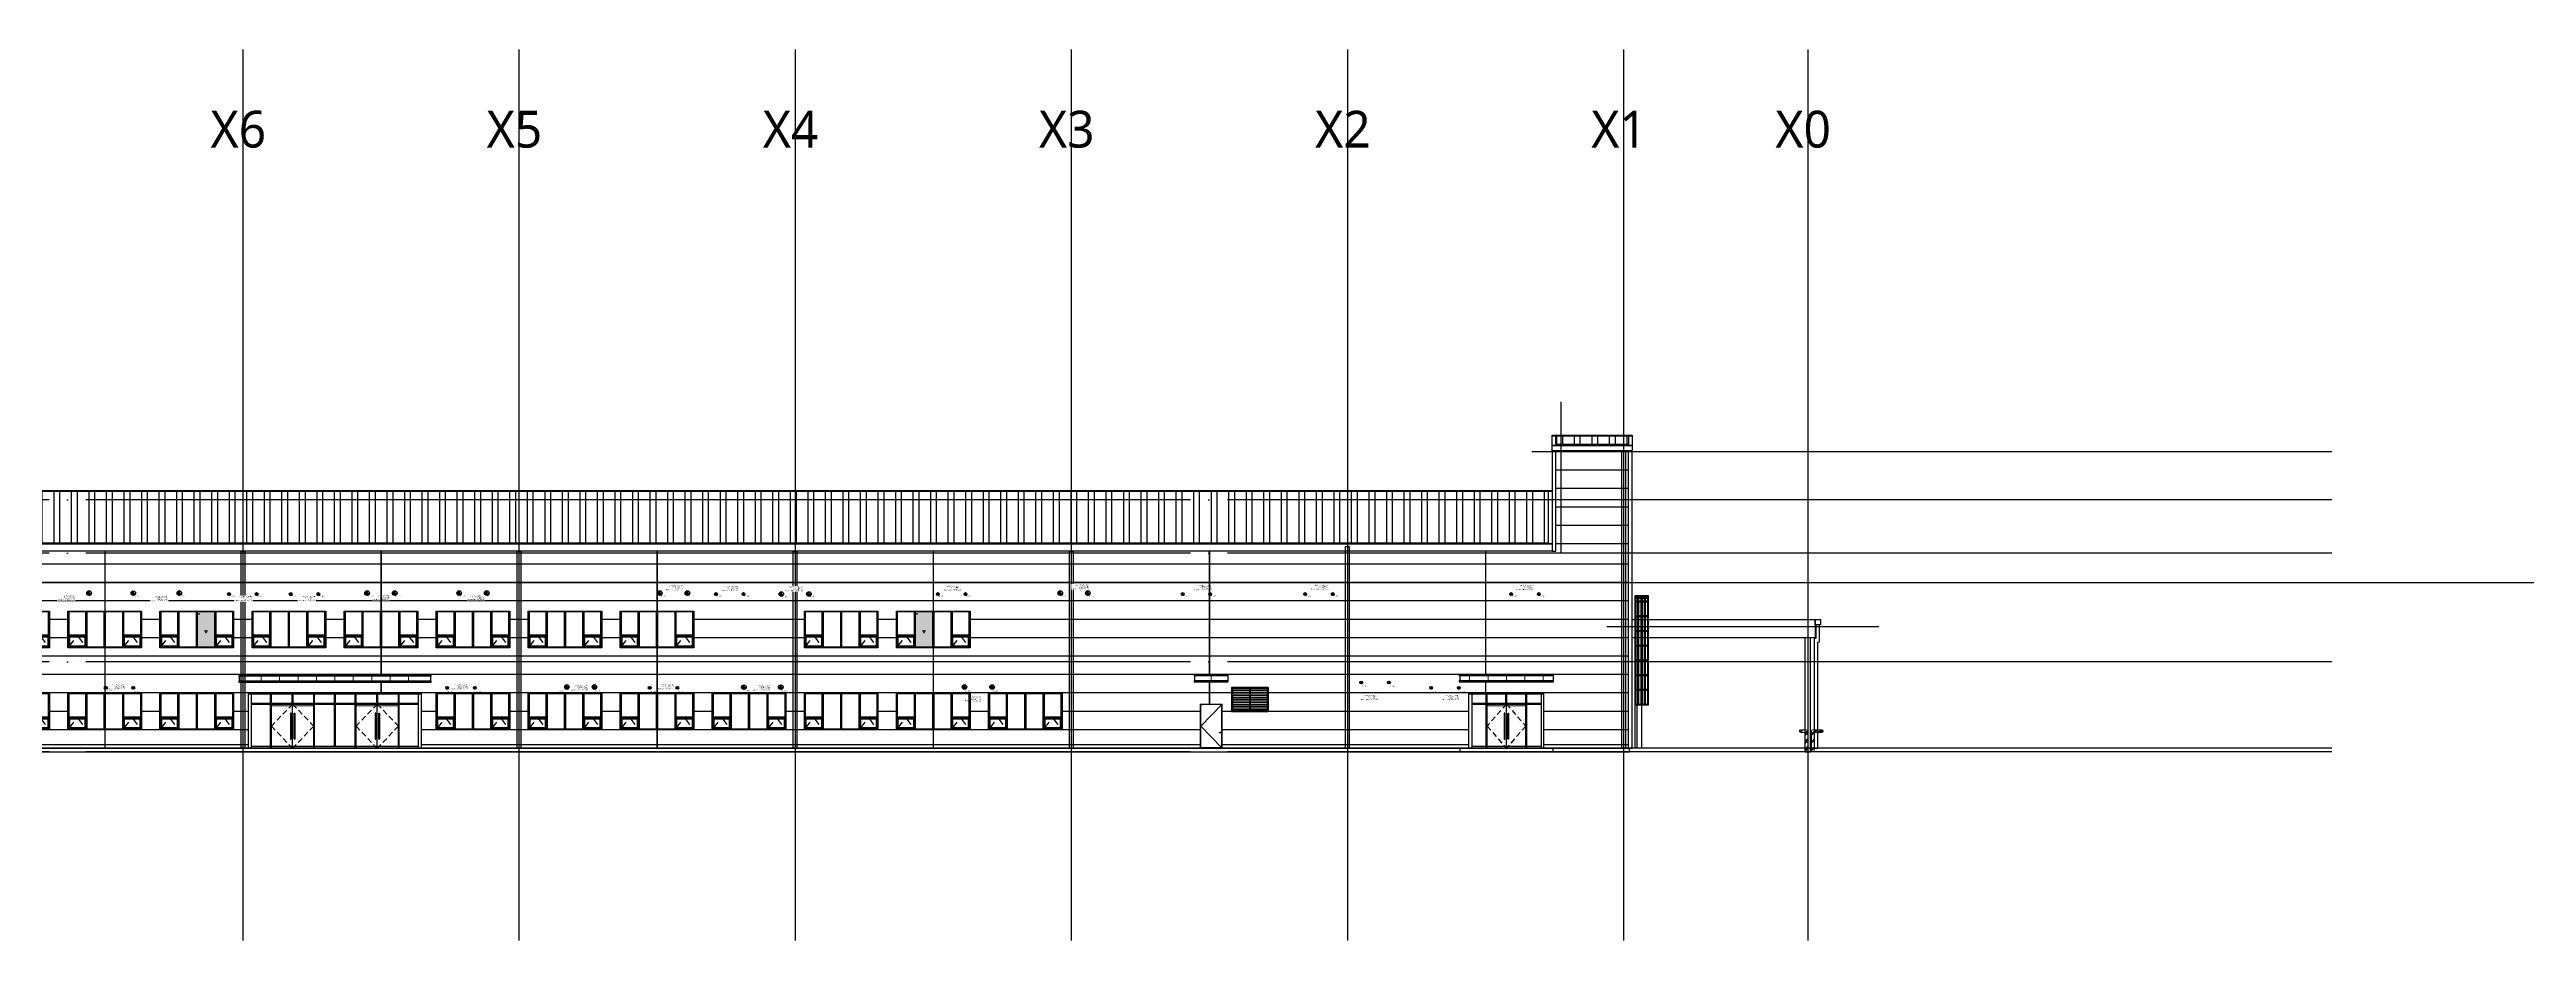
# Model space of a CAD drawing. Header units: millimetres. Extents: x 5734690 to 6791112, y -2208365 to -2031423.
# Drawn here: x 6253942 to 6388486, y -2208365 to -2159975 of the extents above; entities that cross this region are included whole.
import ezdxf
from ezdxf.enums import TextEntityAlignment as Align

# ---------------------------------------------------------------- set-up
doc = ezdxf.new("R2010")
doc.units = ezdxf.units.MM
doc.header["$LTSCALE"] = 1000
for name, pattern in [('CEN', [62, 60, -1, 0, -1]), ('CENTER', [50.8, 31.75, -6.35, 6.35, -6.35]), ('HID', [2.3, 1.5, -0.8])]:
    doc.linetypes.add(name, pattern=pattern)
doc.layers.get('0').update_dxf_attribs({"lineweight": 9})
doc.layers.get('DEFPOINTS').update_dxf_attribs({"color": 140})
for name, color, linetype in [('1', 1, 'Continuous'), ('3ELEV', 3, 'Continuous'), ('6ELEV', 6, 'Continuous'), ('7ELEV', 7, 'Continuous'), ('AA_ELE', 7, 'Continuous'), ('AA_PAWA', 3, 'Continuous'), ('AP_DOFR', 4, 'Continuous'), ('CANOPY', 7, 'Continuous'), ('CEN', 1, 'CEN'), ('DRAIN', 5, 'Continuous'), ('E', 15, 'Continuous'), ('FLASHING', 6, 'Continuous'), ('LADDER', 5, 'Continuous'), ('LOUVER', 7, 'Continuous'), ('PAT', 252, 'Continuous'), ('SOLID', 252, 'Continuous'), ('WAL', 3, 'Continuous'), ('WID', 4, 'Continuous'), ('WIN', 142, 'Continuous'), ('WINDOW', 4, 'Continuous')]:
    doc.layers.add(name, color=color, linetype=linetype)
doc.layers.add('2-배관명', color=2, linetype='Continuous', plot=False)
doc.layers.add('Defpoint', color=147, linetype='Continuous', plot=False)
for name, color, linetype, lineweight in [('7', 7, 'Continuous', 5), ('DOOR', 6, 'Continuous', 13), ('ELE', 6, 'Continuous', 15)]:
    doc.layers.add(name, color=color, linetype=linetype, lineweight=lineweight)
doc.styles.add('HSG07', font='romans.shx', dxfattribs={"width": 0.7, "bigfont": 'gsg1.shx'})
doc.styles.add('HUMAN', font='malgun.ttf')
doc.styles.add('현대하모니L', font='')
doc.styles.get('현대하모니L').set_extended_font_data('현대하모니 L')

# ---------------------------------------------------------------- blocks, each defined once
blk = doc.blocks.new('zw$B791')
at = {"layer": 'WIN', "color": 8}
for p, q in [((50, 0), (50, 2000)), ((50, 1950), (975, 1950)), ((1025, 1950), (1975, 1950)), ((2025, 1950), (2975, 1950)), ((3025, 1950), (3950, 1950)), ((3950, 2000), (3950, 0)), ((975, 700), (50, 700)), ((975, 650), (50, 650)), ((975, 50), (50, 50)), ((1975, 50), (1025, 50)), ((2975, 50), (2025, 50)), ((3950, 700), (3025, 700)), ((3950, 650), (3025, 650)), ((3950, 50), (3025, 50))]:
    blk.add_line(p, q, dxfattribs=at)
at = {"layer": 'WIN', "color": 4}
blk.add_lwpolyline([(0, 0), (4000, 0), (4000, 2000), (0, 2000)], close=True, dxfattribs=at)
at = {"layer": 'WIN', "color": 8}
for points in [[(1025, 2000), (975, 2000), (975, 0), (1025, 0)], [(2025, 2000), (1975, 2000), (1975, 0), (2025, 0)], [(3025, 2000), (2975, 2000), (2975, 0), (3025, 0)], [(925, 600), (100, 600), (100, 100), (925, 100)], [(3900, 600), (3075, 600), (3075, 100), (3900, 100)]]:
    blk.add_lwpolyline(points, close=True, dxfattribs=at)
at = {"layer": 'WIN', "color": 1, "linetype": 'HID', "ltscale": 0.3}
for points in [[(975, 50), (512, 650), (50, 50)], [(3950, 50), (3487, 650), (3025, 50)]]:
    blk.add_lwpolyline(points, dxfattribs=at)
blk = doc.blocks.new('LADDER_EL_2')
at = {"layer": 'DEFPOINTS'}
blk.add_line((305, 8300), (305, 0), dxfattribs=at)
at = {"layer": 'LADDER'}
for p, q in [((-45, 8300), (-45, 2400)), ((630, 8240), (630, 2400)), ((655, 8300), (655, 2400))]:
    blk.add_line(p, q, dxfattribs=at)
for points in [[(-45, 8300), (655, 8300), (655, 8240), (-45, 8240)], [(-45, 8300), (45, 8300), (45, 0), (-45, 0)], [(-45, 8300), (655, 8300), (655, 8240), (-45, 8240)], [(-45, 8000), (655, 8000), (655, 7940), (-45, 7940)], [(-45, 7200), (655, 7200), (655, 7140), (-45, 7140)], [(-45, 6400), (655, 6400), (655, 6340), (-45, 6340)], [(-45, 5600), (655, 5600), (655, 5540), (-45, 5540)], [(-45, 4800), (655, 4800), (655, 4740), (-45, 4740)], [(-45, 4000), (655, 4000), (655, 3940), (-45, 3940)], [(-45, 3200), (655, 3200), (655, 3140), (-45, 3140)], [(-45, 2400), (655, 2400), (655, 2340), (-45, 2340)]]:
    blk.add_lwpolyline(points, close=True, dxfattribs=at)
for points in [[(115, 8240), (115, 2400), (150, 2400), (150, 8240)], [(335, 8240), (335, 2400), (275, 2400), (275, 8240)], [(495, 8240), (495, 2400), (460, 2400), (460, 8240)]]:
    blk.add_lwpolyline(points, dxfattribs=at)
blk = doc.blocks.new('BOLLARD_EL_1')
at = {"layer": 'SOLID'}
h = blk.add_hatch(color=256, dxfattribs=at)
h.paths.add_polyline_path([(-75, 1014), (-75, 1050), (-111, 1050), (-261, 1200), (-119, 1200), (75, 1006), (75, 864)])
h.paths.add_polyline_path([(75, 14), (75, 156), (-75, 306), (-75, 164)])
h.paths.add_polyline_path([(-75, 589), (-75, 731), (75, 581), (75, 439)])
h.paths.add_polyline_path([(275, 589), (275, 731), (425, 581), (425, 439)])
h.paths.add_polyline_path([(425, 14), (425, 156), (275, 306), (275, 164)])
h.paths.add_polyline_path([(275, 1014), (275, 1125, -0.0892126), (280, 1151), (425, 1006), (425, 864)])
h.paths.add_polyline_path([(-294, 1050), (-436, 1050), (-558, 1172, -0.2256453), (-500, 1200), (-444, 1200)])
h.paths.add_polyline_path([(725, 1125, 0.0202924), (725, 1131), (656, 1200, 0.0202924), (650, 1200), (514, 1200), (663, 1051, 0.3639584), (725, 1125)])
at = {"layer": 'ELE'}
for p, q in [((-575, 1125), (-575, 1125)), ((0, 1200), (-500, 1200)), ((-75, 1050), (-500, 1050)), ((-75, 14), (-75, 1050)), ((75, 14), (75, 1125)), ((275, 14), (275, 1125)), ((350, 1200), (650, 1200)), ((425, 14), (425, 1050)), ((425, 1050), (650, 1050)), ((725, 1125), (725, 1125))]:
    blk.add_line(p, q, dxfattribs=at)
for centre, start, end in [((-500, 1125), 90, 180), ((-500, 1125), 180, 270), ((0, 1125), 0, 90), ((350, 1125), 90, 180), ((650, 1125), 0, 90), ((650, 1125), 270, 0)]:
    blk.add_arc(centre, 75, start, end, dxfattribs=at)
blk.add_point((175, 0), dxfattribs=at)
at = {"layer": 'SOLID'}
for p, q in [((-436, 1050), (-558, 1172)), ((-294, 1050), (-444, 1200)), ((-111, 1050), (-261, 1200)), ((425, 864), (275, 1014)), ((425, 581), (275, 731)), ((425, 439), (275, 589)), ((425, 156), (275, 306)), ((425, 14), (275, 164)), ((425, 1006), (280, 1151)), ((663, 1051), (514, 1200)), ((725, 1131), (656, 1200))]:
    blk.add_line(p, q, dxfattribs=at)
at = {"layer": 'WINDOW'}
for points in [[(-125, 0), (125, 0), (125, 14), (-125, 14)], [(225, 0), (475, 0), (475, 14), (225, 14)]]:
    blk.add_lwpolyline(points, close=True, dxfattribs=at)
blk = doc.blocks.new('LADDER_EL_3')
at = {"layer": 'DEFPOINTS'}
blk.add_line((305, 8200), (305, 0), dxfattribs=at)
at = {"layer": 'LADDER'}
for p, q in [((-45, 8200), (-45, 2400)), ((630, 8140), (630, 2400)), ((655, 8200), (655, 2400))]:
    blk.add_line(p, q, dxfattribs=at)
for points in [[(-45, 8200), (655, 8200), (655, 8140), (-45, 8140)], [(-45, 8200), (45, 8200), (45, 0), (-45, 0)], [(-45, 8200), (655, 8200), (655, 8140), (-45, 8140)], [(-45, 7200), (655, 7200), (655, 7140), (-45, 7140)], [(-45, 6400), (655, 6400), (655, 6340), (-45, 6340)], [(-45, 5600), (655, 5600), (655, 5540), (-45, 5540)], [(-45, 4800), (655, 4800), (655, 4740), (-45, 4740)], [(-45, 4000), (655, 4000), (655, 3940), (-45, 3940)], [(-45, 3200), (655, 3200), (655, 3140), (-45, 3140)], [(-45, 2400), (655, 2400), (655, 2340), (-45, 2340)]]:
    blk.add_lwpolyline(points, close=True, dxfattribs=at)
for points in [[(115, 8140), (115, 2400), (150, 2400), (150, 8140)], [(335, 8140), (335, 2400), (275, 2400), (275, 8140)], [(495, 8140), (495, 2400), (460, 2400), (460, 8140)]]:
    blk.add_lwpolyline(points, dxfattribs=at)
blk = doc.blocks.new('c-sec')
h = blk.add_hatch()
h.set_pattern_fill('ANSI31', color=16, scale=0.05, style=0)
h.set_pattern_definition([(45, (-0.5, 3e-17), (-0.112253, 0.112253), [])])
h.paths.add_polyline_path([(0.5, 0, -1), (0, 0, 1), (-0.5, 0, 1)])
at = {"color": 16, "linetype": 'CENTER', "ltscale": 0.1}
for p, q in [((-0.5, 0), (0.5, 0)), ((0, 0.5), (0, -0.5))]:
    blk.add_line(p, q, dxfattribs=at)
at = {"linetype": 'Continuous'}
blk.add_circle((0, 0), 0.5, dxfattribs=at)
at = {"color": 16, "linetype": 'Continuous'}
for centre, start, end in [((-0.25, 0), 0, 180), ((0.25, 0), 180, 0)]:
    blk.add_arc(centre, 0.25, start, end, dxfattribs=at)
blk = doc.blocks.new('*U18')
at = {"xscale": 150, "yscale": 150, "zscale": 150}
blk.add_blockref('c-sec', (0, 0), dxfattribs=at)
at = {"layer": '2-배관명', "style": 'HSG07', "width": 0.8}
blk.add_text('덕트(150A) ', height=5, dxfattribs=at).set_placement((0, 0), align=Align.TOP_RIGHT)
at = {"layer": '2-배관명', "style": 'HSG07', "width": 0.7}
blk.add_attdef('배관명칭', text='', height=10, dxfattribs=at).set_placement((0, 0), align=Align.TOP_LEFT)
blk = doc.blocks.new('*U19')
at = {"xscale": 250, "yscale": 250, "zscale": 250}
blk.add_blockref('c-sec', (0, 0), dxfattribs=at)
at = {"layer": '2-배관명', "style": 'HSG07', "width": 0.8}
blk.add_text('덕트(250A) ', height=5, dxfattribs=at).set_placement((0, 0), align=Align.TOP_RIGHT)
at = {"layer": '2-배관명', "style": 'HSG07', "width": 0.7}
blk.add_attdef('배관명칭', text='', height=10, dxfattribs=at).set_placement((0, 0), align=Align.TOP_LEFT)

msp = doc.modelspace()

# ---------------------------------------------------------------- hatches: boundary and pattern name
at = {"layer": 'AA_ELE'}
h = msp.add_hatch(color=10, dxfattribs=at)
h.dxf.hatch_style = 1
h.paths.add_polyline_path([(6262550.7, -2191523.6), (6262442.5, -2191711.1), (6262334.2, -2191523.6)])
h = msp.add_hatch(color=10, dxfattribs=at)
h.dxf.hatch_style = 1
h.paths.add_polyline_path([(6301550.7, -2191523.6), (6301442.5, -2191711.1), (6301334.2, -2191523.6)])
at = {"layer": 'AA_PAWA'}
h = msp.add_hatch(color=254, dxfattribs=at)
h.dxf.hatch_style = 1
h.paths.add_polyline_path([(6262917.5, -2192423.6), (6261967.5, -2192423.6), (6261967.5, -2190523.6), (6262917.5, -2190523.6)])
h.paths.add_polyline_path([(6262550.7, -2191523.6), (6262442.5, -2191711.1), (6262334.2, -2191523.6)], flags=16)
edge = h.paths.add_edge_path(flags=16)
edge.add_arc((6262067.5, -2190623.6), 15, -180, 180, ccw=False)
h = msp.add_hatch(color=254, dxfattribs=at)
h.dxf.hatch_style = 1
h.paths.add_polyline_path([(6301917.5, -2192423.6), (6300967.5, -2192423.6), (6300967.5, -2190523.6), (6301917.5, -2190523.6)])
h.paths.add_polyline_path([(6301550.7, -2191523.6), (6301442.5, -2191711.1), (6301334.2, -2191523.6)], flags=16)
edge = h.paths.add_edge_path(flags=16)
edge.add_arc((6301067.5, -2190623.6), 15, -180, 180, ccw=False)
at = {"layer": 'PAT'}
h = msp.add_hatch(dxfattribs=at)
h.set_pattern_fill('ANSI32', color=256, scale=100, angle=45)
h.set_pattern_definition([(90, (5772894.7, -2186401.6), (-952.5, 2e-12), []), (90, (5773212.2, -2186084.1), (-952.5, 2e-12), [])])
h.paths.add_polyline_path([(6335767.5, -2181433.8), (6335767.5, -2180956.1), (6339717.5, -2180956.1), (6339717.5, -2181433.8)])
h = msp.add_hatch(dxfattribs=at)
h.set_pattern_fill('ANSI32', color=256, scale=100, angle=45)
h.set_pattern_definition([(90, (6114167.5, -2186783.6), (-952.5, 2e-12), []), (90, (6114485, -2186466.1), (-952.5, 2e-12), [])])
h.paths.add_polyline_path([(6114167.5, -2183963.6), (6114167.5, -2186783.6), (6335367.5, -2186783.6), (6335367.5, -2183963.6)])
at = {"layer": 'WID'}
h = msp.add_hatch(dxfattribs=at)
h.set_pattern_fill('ANSI31', color=250, scale=30, angle=135)
h.set_pattern_definition([(180, (0, -28.84), (-1e-14, -95.25), [])])
h.paths.add_polyline_path([(6320092.5, -2195873.6), (6319167.5, -2195873.6), (6319167.5, -2194673.6), (6320092.5, -2194673.6)])
h.paths.add_polyline_path([(6318192.5, -2195873.6), (6318192.5, -2194673.6), (6319117.5, -2194673.6), (6319117.5, -2195873.6)])

# ---------------------------------------------------------------- linework, layer by layer
at = {"color": 8, "linetype": 'Continuous', "lineweight": -3}
for p, q in [((6264217.5, -2193908.6), (6274667.5, -2193908.6)), ((6264217.5, -2193938.6), (6264217.5, -2193908.6)), ((6274667.5, -2193938.6), (6274667.5, -2193908.6)), ((6316117.5, -2193893.6), (6317967.5, -2193893.6)), ((6316117.5, -2193923.6), (6316117.5, -2193893.6)), ((6317967.5, -2193923.6), (6317967.5, -2193893.6)), ((6330517.5, -2193893.6), (6335642.5, -2193893.6)), ((6330517.5, -2193923.6), (6330517.5, -2193893.6)), ((6335642.5, -2193923.6), (6335642.5, -2193893.6))]:
    msp.add_line(p, q, dxfattribs=at)
at = {"color": 8}
for p, q in [((6265442.5, -2193938.6), (6265442.5, -2194338.6)), ((6266442.5, -2193938.6), (6266442.5, -2194338.6)), ((6267442.5, -2193938.6), (6267442.5, -2194338.6)), ((6268442.5, -2193938.6), (6268442.5, -2194338.6)), ((6269442.5, -2193938.6), (6269442.5, -2194338.6)), ((6270442.5, -2193938.6), (6270442.5, -2194338.6)), ((6271442.5, -2193938.6), (6271442.5, -2194338.6)), ((6272442.5, -2193938.6), (6272442.5, -2194338.6)), ((6273442.5, -2193938.6), (6273442.5, -2194338.6)), ((6317042.5, -2193923.6), (6317042.5, -2194323.6)), ((6331080, -2193923.6), (6331080, -2194323.6)), ((6332080, -2193923.6), (6332080, -2194323.6)), ((6333080, -2193923.6), (6333080, -2194323.6)), ((6334080, -2193923.6), (6334080, -2194323.6)), ((6335080, -2193923.6), (6335080, -2194323.6))]:
    msp.add_line(p, q, dxfattribs=at)
at = {"color": 4, "linetype": 'Continuous', "lineweight": -3}
for p, q in [((6264742.5, -2194923.6), (6274092.5, -2194923.6)), ((6264742.5, -2197923.6), (6264742.5, -2194923.6)), ((6264742.5, -2194923.6), (6274142.5, -2194923.6)), ((6264742.5, -2194973.6), (6274092.5, -2194973.6)), ((6264742.5, -2194973.6), (6274142.5, -2194973.6)), ((6264892.5, -2194973.6), (6264892.5, -2197923.6)), ((6264892.5, -2195473.6), (6273992.5, -2195473.6)), ((6264892.5, -2195523.6), (6273992.5, -2195523.6)), ((6265942.5, -2195473.6), (6265942.5, -2194973.6)), ((6265942.5, -2197923.6), (6265942.5, -2195523.6)), ((6265992.5, -2195473.6), (6265992.5, -2194973.6)), ((6265992.5, -2197923.6), (6265992.5, -2195523.6)), ((6267117.5, -2195473.6), (6267117.5, -2194973.6)), ((6267142.5, -2197923.6), (6267142.5, -2195523.6)), ((6267167.5, -2195473.6), (6267167.5, -2194973.6)), ((6268292.5, -2195473.6), (6268292.5, -2194973.6)), ((6268292.5, -2197923.6), (6268292.5, -2195523.6)), ((6268342.5, -2195473.6), (6268342.5, -2194973.6)), ((6268342.5, -2197923.6), (6268342.5, -2195523.6)), ((6269417.5, -2195473.6), (6269417.5, -2194973.6)), ((6269417.5, -2197823.6), (6269417.5, -2195523.6)), ((6269467.5, -2195473.6), (6269467.5, -2194973.6)), ((6269467.5, -2197823.6), (6269467.5, -2195523.6)), ((6270542.5, -2195473.6), (6270542.5, -2194973.6)), ((6270542.5, -2197923.6), (6270542.5, -2195523.6)), ((6270592.5, -2195473.6), (6270592.5, -2194973.6)), ((6270592.5, -2197923.6), (6270592.5, -2195523.6)), ((6271717.5, -2195473.6), (6271717.5, -2194973.6)), ((6271742.5, -2197923.6), (6271742.5, -2195523.6)), ((6271767.5, -2195473.6), (6271767.5, -2194973.6)), ((6272892.5, -2195473.6), (6272892.5, -2194973.6)), ((6272892.5, -2197923.6), (6272892.5, -2195523.6)), ((6272942.5, -2195473.6), (6272942.5, -2194973.6)), ((6272942.5, -2197923.6), (6272942.5, -2195523.6)), ((6273992.5, -2197923.6), (6273992.5, -2194973.6)), ((6274142.5, -2197923.6), (6274142.5, -2194923.6)), ((6331980, -2195473.6), (6331980, -2194973.6)), ((6331980, -2197923.6), (6331980, -2195523.6)), ((6332030, -2195473.6), (6332030, -2194973.6)), ((6332030, -2197923.6), (6332030, -2195523.6)), ((6333055, -2195473.6), (6333055, -2194973.6)), ((6333080, -2197923.6), (6333080, -2195523.6)), ((6333105, -2195473.6), (6333105, -2194973.6)), ((6334130, -2195473.6), (6334130, -2194973.6)), ((6334130, -2197923.6), (6334130, -2195523.6)), ((6334180, -2195473.6), (6334180, -2194973.6)), ((6334180, -2197923.6), (6334180, -2195523.6)), ((6334967.5, -2194973.6), (6334967.5, -2197923.6)), ((6335117.5, -2197923.6), (6335117.5, -2194923.6)), ((6265942.5, -2197823.6), (6264892.5, -2197823.6)), ((6268292.5, -2197823.6), (6265992.5, -2197823.6)), ((6273992.5, -2197823.6), (6268342.5, -2197823.6)), ((6272892.5, -2197823.6), (6270592.5, -2197823.6)), ((6331042.5, -2197923.6), (6335117.5, -2197923.6)), ((6331980, -2197823.6), (6331192.5, -2197823.6)), ((6334130, -2197823.6), (6332030, -2197823.6)), ((6334967.5, -2197823.6), (6334180, -2197823.6))]:
    msp.add_line(p, q, dxfattribs=at)
at = {"color": 5}
for p, q in [((6268292.5, -2195623.6), (6265992.5, -2195623.6)), ((6267322.5, -2195623.6), (6266042.5, -2195623.6)), ((6272892.5, -2195623.6), (6270592.5, -2195623.6)), ((6271922.5, -2195623.6), (6270642.5, -2195623.6)), ((6334130, -2195623.6), (6332030, -2195623.6)), ((6333260, -2195623.6), (6332080, -2195623.6))]:
    msp.add_line(p, q, dxfattribs=at)
at = {"layer": '1', "color": 1, "linetype": 'HID', "ltscale": 0.2}
for p, q in [((6267142.5, -2195523.6), (6265992.5, -2196723.6)), ((6267142.5, -2195523.6), (6268292.5, -2196723.6)), ((6271742.5, -2195523.6), (6270592.5, -2196723.6)), ((6271742.5, -2195523.6), (6272892.5, -2196723.6)), ((6333080, -2195523.6), (6332030, -2196723.6)), ((6333080, -2195523.6), (6334130, -2196723.6)), ((6265992.5, -2196723.6), (6267142.5, -2197923.6)), ((6268292.5, -2196723.6), (6267142.5, -2197923.6)), ((6270592.5, -2196723.6), (6271742.5, -2197923.6)), ((6272892.5, -2196723.6), (6271742.5, -2197923.6)), ((6332030, -2196723.6), (6333080, -2197923.6)), ((6334130, -2196723.6), (6333080, -2197923.6))]:
    msp.add_line(p, q, dxfattribs=at)
at = {"layer": '3ELEV'}
for p, q in [((6335567.5, -2181473.8), (6339917.5, -2181473.8)), ((6335567.5, -2181773.8), (6335567.5, -2187223.6)), ((6339917.5, -2185823.6), (6339917.5, -2181773.8))]:
    msp.add_line(p, q, dxfattribs=at)
msp.add_lwpolyline([(6339767.5, -2197923.6), (6114117.5, -2197923.6), (6114117.5, -2198123.6), (6339767.5, -2198123.6)], close=True, dxfattribs=at)
at = {"layer": '7'}
for p, q in [((6317562.5, -2197060.4), (6317475, -2197065.7)), ((6317475, -2197081.5), (6317562.5, -2197086.8))]:
    msp.add_line(p, q, dxfattribs=at)
for centre, radius, start, end in [((6317475, -2197073.6), 7.88, 90, 270), ((6317562.5, -2197073.6), 18.1, 223.124926, 136.875074), ((6317562.5, -2197073.6), 13.2, 270, 90)]:
    msp.add_arc(centre, radius, start, end, dxfattribs=at)
at = {"layer": '7ELEV'}
for points in [[(6339917.5, -2181473.8), (6335567.5, -2181473.8), (6335567.5, -2180916.1), (6339917.5, -2180916.1)], [(6330542.5, -2198123.6), (6335617.5, -2198123.6), (6335617.5, -2197923.6), (6330542.5, -2197923.6)]]:
    msp.add_lwpolyline(points, close=True, dxfattribs=at)
msp.add_lwpolyline([(6335567.5, -2186823.6), (6113967.5, -2186823.6), (6113967.5, -2183923.6), (6335567.5, -2183923.6)], dxfattribs=at)
at = {"layer": 'AA_ELE', "color": 10}
for centre in [(6262067.5, -2190623.6), (6301067.5, -2190623.6)]:
    msp.add_circle(centre, 15, dxfattribs=at)
at = {"layer": 'AP_DOFR', "color": 6, "ltscale": 100}
for points in [[(6267022.5, -2197423.6), (6267062.5, -2197423.6), (6267062.5, -2196023.6), (6267022.5, -2196023.6)], [(6267262.5, -2197423.6), (6267222.5, -2197423.6), (6267222.5, -2196023.6), (6267262.5, -2196023.6)], [(6271622.5, -2197423.6), (6271662.5, -2197423.6), (6271662.5, -2196023.6), (6271622.5, -2196023.6)], [(6271862.4, -2197423.6), (6271822.4, -2197423.6), (6271822.4, -2196023.6), (6271862.4, -2196023.6)], [(6332960, -2197423.6), (6333000, -2197423.6), (6333000, -2196023.6), (6332960, -2196023.6)], [(6333200, -2197423.6), (6333160, -2197423.6), (6333160, -2196023.6), (6333200, -2196023.6)]]:
    msp.add_lwpolyline(points, close=True, dxfattribs=at)
at = {"layer": 'CANOPY'}
for points in [[(6335567.5, -2181473.8), (6339917.5, -2181473.8), (6339917.5, -2181773.8), (6335567.5, -2181773.8)], [(6349842.5, -2191923.6), (6339917.5, -2191923.6), (6339917.5, -2190923.6), (6349842.5, -2190923.6)], [(6349842.5, -2190923.6), (6350142.5, -2190923.6), (6350142.5, -2191223.6), (6349842.5, -2191223.6)], [(6349592.5, -2191923.6), (6349292.5, -2191923.6), (6349292.5, -2198123.6), (6349592.5, -2198123.6)]]:
    msp.add_lwpolyline(points, close=True, dxfattribs=at)
msp.add_lwpolyline([(6335567.5, -2187223.6), (6113967.5, -2187223.6), (6113967.5, -2186823.6), (6335567.5, -2186823.6)], dxfattribs=at)
at = {"layer": 'CEN'}
for p, q in [((6264442.5, -2159974.5), (6264442.5, -2208365.5)), ((6279442.5, -2159974.5), (6279442.5, -2208365.5)), ((6294442.5, -2159974.5), (6294442.5, -2208365.5)), ((6309442.5, -2159974.5), (6309442.5, -2208365.5)), ((6309442.5, -2159974.5), (6309442.5, -2208365.5)), ((6324442.5, -2159974.5), (6324442.5, -2208365.5)), ((6324442.5, -2159974.5), (6324442.5, -2208365.5)), ((6339442.5, -2159974.5), (6339442.5, -2208365.5)), ((6349442.5, -2159974.5), (6349442.5, -2208365.5)), ((6336042.5, -2179115.6), (6336042.5, -2187333.3)), ((6377922.2, -2181823.6), (6334468.1, -2181823.6)), ((6377922.2, -2184423.6), (6071932.2, -2184423.6)), ((6377922.2, -2187323.6), (6071932.2, -2187323.6)), ((6349442.5, -2190242.2), (6349442.5, -2192470.6)), ((6353309.7, -2191323.6), (6338537.3, -2191323.6)), ((6377922.2, -2193223.6), (6071956.8, -2193223.6)), ((6377922.2, -2197923.6), (6071932.2, -2197923.6)), ((6377922.2, -2198123.6), (6071932.2, -2198123.6))]:
    msp.add_line(p, q, dxfattribs=at)
at = {"layer": 'DEFPOINTS'}
msp.add_line((5734690, -2188923.6), (6791112.4, -2188923.6), dxfattribs=at)
at = {"layer": 'DOOR'}
for p, q in [((6316568.3, -2195561.4), (6316468.3, -2195561.4)), ((6316472.5, -2197923.6), (6316472.5, -2195523.6)), ((6316472.5, -2195553.6), (6317612.5, -2195553.6)), ((6316477.5, -2197893.6), (6316477.5, -2195553.6)), ((6317607.5, -2197893.6), (6317607.5, -2195553.6)), ((6317612.5, -2197923.6), (6317612.5, -2195523.6)), ((6316568.3, -2197897.4), (6316468.3, -2197897.4)), ((6316477.5, -2197893.6), (6317607.5, -2197893.6))]:
    msp.add_line(p, q, dxfattribs=at)
at = {"layer": 'DOOR', "color": 1}
for p, q in [((6317457.5, -2197073.6), (6317588.7, -2197073.6)), ((6317475, -2197056.1), (6317475, -2197091.1)), ((6317562.5, -2197047.4), (6317562.5, -2197099.9))]:
    msp.add_line(p, q, dxfattribs=at)
at = {"layer": 'DOOR'}
msp.add_lwpolyline([(6316442.5, -2197923.6), (6317642.5, -2197923.6), (6317642.5, -2195523.6), (6316442.5, -2195523.6)], close=True, dxfattribs=at)
at = {"layer": 'DRAIN'}
for points in [[(6339342.5, -2181773.8), (6339542.5, -2181773.8), (6339542.5, -2197923.6), (6339342.5, -2197923.6)], [(6264342.5, -2187223.6), (6264542.5, -2187223.6), (6264542.5, -2197923.6), (6264342.5, -2197923.6)], [(6279342.5, -2187223.6), (6279542.5, -2187223.6), (6279542.5, -2197923.6), (6279342.5, -2197923.6)], [(6294342.5, -2187223.6), (6294542.5, -2187223.6), (6294542.5, -2197923.6), (6294342.5, -2197923.6)], [(6309342.5, -2187223.6), (6309542.5, -2187223.6), (6309542.5, -2197923.6), (6309342.5, -2197923.6)]]:
    msp.add_lwpolyline(points, close=True, dxfattribs=at)
for points in [[(6349892.5, -2191223.6), (6349892.5, -2191969.4), (6349792.5, -2191978.2)], [(6349992.5, -2192161.4), (6350092.5, -2192152.7), (6350092.5, -2191223.6)], [(6349792.5, -2191978.2), (6349792.5, -2197923.6), (6349992.5, -2197923.6), (6349992.5, -2192161.9)]]:
    msp.add_lwpolyline(points, dxfattribs=at)
at = {"layer": 'E', "color": 1}
for p, q in [((6317612.5, -2195553.6), (6316477.5, -2196723.6)), ((6316477.5, -2196723.6), (6317607.5, -2197893.6))]:
    msp.add_line(p, q, dxfattribs=at)
at = {"layer": 'FLASHING'}
for p, q in [((6335567.5, -2180956.1), (6335767.5, -2180956.1)), ((6339717.5, -2180956.1), (6339917.5, -2180956.1)), ((6335767.5, -2187223.6), (6335767.5, -2181773.8)), ((6339717.5, -2197923.6), (6339717.5, -2181773.8)), ((6335367.5, -2186823.6), (6335367.5, -2183963.6)), ((6335567.5, -2187223.6), (6335767.5, -2187223.6)), ((6248642.5, -2197723.6), (6264742.5, -2197723.6)), ((6274142.5, -2197723.6), (6316442.5, -2197723.6)), ((6317642.5, -2197723.6), (6331042.5, -2197723.6)), ((6335117.5, -2197723.6), (6339717.5, -2197723.6))]:
    msp.add_line(p, q, dxfattribs=at)
for points in [[(6339717.5, -2181433.8), (6335767.5, -2181433.8), (6335767.5, -2180956.1), (6339717.5, -2180956.1)], [(6335367.5, -2183963.6), (6114167.5, -2183963.6), (6114167.5, -2186783.6), (6335367.5, -2186783.6)]]:
    msp.add_lwpolyline(points, close=True, dxfattribs=at)
msp.add_lwpolyline([(6335367.5, -2186783.6), (6114167.5, -2186783.6), (6114167.5, -2183963.6), (6335567.5, -2183963.6)], dxfattribs=at)
at = {"layer": 'PAT'}
for p, q in [((6339717.5, -2181823.6), (6335767.5, -2181823.6)), ((6339717.5, -2182823.6), (6335767.5, -2182823.6)), ((6339717.5, -2183823.6), (6335767.5, -2183823.6)), ((6339717.5, -2184823.6), (6335767.5, -2184823.6)), ((6339717.5, -2185823.6), (6335767.5, -2185823.6)), ((6256937.5, -2187223.6), (6256937.5, -2190473.6)), ((6256947.5, -2187223.6), (6256947.5, -2190473.6)), ((6331937.5, -2187223.6), (6331937.5, -2193923.6)), ((6331947.5, -2187223.6), (6331947.5, -2193923.6)), ((6339717.5, -2186823.6), (6335767.5, -2186823.6)), ((6339717.5, -2187923.6), (6114167.5, -2187923.6)), ((6339717.5, -2188923.6), (6114167.5, -2188923.6)), ((6339717.5, -2189923.6), (6114167.5, -2189923.6)), ((6254942.5, -2190923.6), (6253942.5, -2190923.6)), ((6259942.5, -2190923.6), (6258942.5, -2190923.6)), ((6264942.5, -2190923.6), (6263942.5, -2190923.6)), ((6269942.5, -2190923.6), (6268942.5, -2190923.6)), ((6274942.5, -2190923.6), (6273942.5, -2190923.6)), ((6279942.5, -2190923.6), (6278942.5, -2190923.6)), ((6284942.5, -2190923.6), (6283942.5, -2190923.6)), ((6294942.5, -2190923.6), (6288942.5, -2190923.6)), ((6299942.5, -2190923.6), (6298942.5, -2190923.6)), ((6339717.5, -2190923.6), (6303942.5, -2190923.6)), ((6339717.5, -2192923.6), (6174442.5, -2192923.6)), ((6254942.5, -2191923.6), (6253942.5, -2191923.6)), ((6259942.5, -2191923.6), (6258942.5, -2191923.6)), ((6264942.5, -2191923.6), (6263942.5, -2191923.6)), ((6269942.5, -2191923.6), (6268942.5, -2191923.6)), ((6271937.5, -2192473.6), (6271937.5, -2193938.6)), ((6271947.5, -2192473.6), (6271947.5, -2193938.6)), ((6274942.5, -2191923.6), (6273942.5, -2191923.6)), ((6279942.5, -2191923.6), (6278942.5, -2191923.6)), ((6284942.5, -2191923.6), (6283942.5, -2191923.6)), ((6294942.5, -2191923.6), (6288942.5, -2191923.6)), ((6299942.5, -2191923.6), (6298942.5, -2191923.6)), ((6301937.5, -2192473.6), (6301937.5, -2194923.6)), ((6301947.5, -2192473.6), (6301947.5, -2194923.6)), ((6339717.5, -2191923.6), (6303942.5, -2191923.6)), ((6339717.5, -2193923.6), (6248642.5, -2193923.6)), ((6271937.5, -2194338.6), (6271937.5, -2194923.6)), ((6271947.5, -2194338.6), (6271947.5, -2194923.6)), ((6316937.5, -2194253.6), (6316937.5, -2195523.6)), ((6316947.5, -2194253.6), (6316947.5, -2195523.6)), ((6331937.5, -2194323.6), (6331937.5, -2194923.6)), ((6331947.5, -2194323.6), (6331947.5, -2194923.6)), ((6339717.5, -2194923.6), (6335117.5, -2194923.6)), ((6264742.5, -2196923.6), (6248642.5, -2196923.6)), ((6254942.5, -2195923.6), (6253942.5, -2195923.6)), ((6256937.5, -2196923.6), (6256937.5, -2197923.6)), ((6256947.5, -2196923.6), (6256947.5, -2197923.6)), ((6259942.5, -2195923.6), (6258942.5, -2195923.6)), ((6264742.5, -2195923.6), (6263942.5, -2195923.6)), ((6264742.5, -2195923.6), (6263942.5, -2195923.6)), ((6274942.5, -2195923.6), (6274142.5, -2195923.6)), ((6316442.5, -2196923.6), (6274142.5, -2196923.6)), ((6279942.5, -2195923.6), (6278942.5, -2195923.6)), ((6284942.5, -2195923.6), (6283942.5, -2195923.6)), ((6286937.5, -2196923.6), (6286937.5, -2197923.6)), ((6286947.5, -2196923.6), (6286947.5, -2197923.6)), ((6289942.5, -2195923.6), (6288942.5, -2195923.6)), ((6294942.5, -2195923.6), (6293942.5, -2195923.6)), ((6299942.5, -2195923.6), (6298942.5, -2195923.6)), ((6301937.5, -2196923.6), (6301937.5, -2197923.6)), ((6301947.5, -2196923.6), (6301947.5, -2197923.6)), ((6316442.5, -2195923.6), (6308942.5, -2195923.6)), ((6331042.5, -2196923.6), (6317642.5, -2196923.6)), ((6339717.5, -2195923.6), (6335117.5, -2195923.6)), ((6339717.5, -2196923.6), (6335117.5, -2196923.6))]:
    msp.add_line(p, q, dxfattribs=at)
at = {"layer": 'WAL'}
for p, q in [((6274667.5, -2194008.6), (6264217.5, -2194008.6)), ((6264217.5, -2194268.6), (6274667.5, -2194268.6)), ((6317967.5, -2193993.6), (6316117.5, -2193993.6)), ((6316117.5, -2194253.6), (6317967.5, -2194253.6)), ((6335642.5, -2193993.6), (6330517.5, -2193993.6)), ((6330517.5, -2194253.6), (6335642.5, -2194253.6))]:
    msp.add_line(p, q, dxfattribs=at)
for points in [[(6274667.5, -2194008.6), (6274667.5, -2193938.6), (6264217.5, -2193938.6), (6264217.5, -2194008.6)], [(6264217.5, -2194268.6), (6264217.5, -2194338.6), (6274667.5, -2194338.6), (6274667.5, -2194268.6)], [(6264242.5, -2194008.6), (6264242.5, -2194268.6)], [(6274642.5, -2194008.6), (6274642.5, -2194268.6)], [(6317967.5, -2193993.6), (6317967.5, -2193923.6), (6316117.5, -2193923.6), (6316117.5, -2193993.6)], [(6316117.5, -2194253.6), (6316117.5, -2194323.6), (6317967.5, -2194323.6), (6317967.5, -2194253.6)], [(6316142.5, -2193993.6), (6316142.5, -2194253.6)], [(6317942.5, -2193993.6), (6317942.5, -2194253.6)], [(6335642.5, -2193993.6), (6335642.5, -2193923.6), (6330517.5, -2193923.6), (6330517.5, -2193993.6)], [(6330517.5, -2194253.6), (6330517.5, -2194323.6), (6335642.5, -2194323.6), (6335642.5, -2194253.6)], [(6330542.5, -2193993.6), (6330542.5, -2194253.6)], [(6335617.5, -2193993.6), (6335617.5, -2194253.6)]]:
    msp.add_lwpolyline(points, dxfattribs=at)
at = {"layer": 'WID'}
for p, q in [((6318142.5, -2194623.6), (6318142.5, -2195923.6)), ((6318142.5, -2194623.6), (6320142.5, -2194623.6)), ((6319117.5, -2194673.6), (6319117.5, -2195873.6)), ((6319167.5, -2194673.6), (6319167.5, -2195873.6)), ((6320142.5, -2194623.6), (6320142.5, -2195923.6)), ((6318142.5, -2195923.6), (6320142.5, -2195923.6))]:
    msp.add_line(p, q, dxfattribs=at)
for points in [[(6318142.5, -2195923.6), (6320142.5, -2195923.6), (6320142.5, -2194623.6), (6318142.5, -2194623.6)], [(6318192.5, -2195873.6), (6320092.5, -2195873.6), (6320092.5, -2194673.6), (6318192.5, -2194673.6)]]:
    msp.add_lwpolyline(points, close=True, dxfattribs=at)

# ---------------------------------------------------------------- block references
at = {"xscale": -1}
for p in [(6253942.5, -2192473.6), (6258942.5, -2192473.6), (6263942.5, -2192473.6), (6268942.5, -2192473.6), (6273942.5, -2192473.6), (6278942.5, -2192473.6), (6283942.5, -2192473.6), (6288942.5, -2192473.6), (6298942.5, -2192473.6), (6303942.5, -2192473.6), (6253942.5, -2196923.6), (6258942.5, -2196923.6), (6263942.5, -2196923.6), (6278942.5, -2196923.6), (6283942.5, -2196923.6), (6288942.5, -2196923.6), (6293942.5, -2196923.6), (6298942.5, -2196923.6)]:
    msp.add_blockref('zw$B791', p, dxfattribs=at)
at = {"layer": '6ELEV', "xscale": -1}
msp.add_blockref('BOLLARD_EL_1', (6349717.5, -2198123.6), dxfattribs=at)
at = {"layer": 'LADDER'}
for name in ['LADDER_EL_2', 'LADDER_EL_3']:
    msp.add_blockref(name, (6340117.5, -2197923.6), dxfattribs=at)
at = {"layer": 'LOUVER'}
msp.add_blockref('*U19', (6258492.5, -2189500.5), dxfattribs=at).add_auto_attribs({'배관명칭': 'OA'})

# ---------------------------------------------------------------- texts
at = {"layer": 'Defpoint', "lineweight": -2, "style": '현대하모니L'}
msp.add_text('EA. 250A', height=50, dxfattribs=at).set_placement((6256269.6, -2189654.5), align=Align.MIDDLE)
at = {"layer": 'DEFPOINTS', "style": 'HUMAN'}
for s, p in [('X6', (6262690.1, -2165299.5)), ('X5', (6277690.1, -2165299.5)), ('X4', (6292690.1, -2165299.5)), ('X3', (6307690.1, -2165299.5)), ('X2', (6322690.1, -2165299.5)), ('X1', (6337690.1, -2165299.5)), ('X0', (6347690.1, -2165299.5))]:
    msp.add_text(s, height=2000, dxfattribs=at).set_placement(p)

# ---------------------------------------------------------------- wipeouts: each hides what was drawn before it
at = {"lineweight": -2}
for points in [[(6304571.4, -2195074.5), (6303576.2, -2195074.5), (6303576.2, -2195395), (6304571.4, -2195395)], [(6326129.6, -2195010.2), (6325134.5, -2195010.2), (6325134.5, -2195330.7), (6326129.6, -2195330.7)], [(6330541.4, -2195010.2), (6329546.2, -2195010.2), (6329546.2, -2195330.7), (6330541.4, -2195330.7)]]:
    msp.add_wipeout(points, dxfattribs=at).dxf.layer = 'Defpoint'

# ---------------------------------------------------------------- next in the draw order: linework, layer by layer
at = {"color": 4, "linetype": 'Continuous', "lineweight": -3}
for p, q in [((6331042.5, -2194923.6), (6335117.5, -2194923.6)), ((6331042.5, -2197923.6), (6331042.5, -2194923.6)), ((6331042.5, -2194923.6), (6335117.5, -2194923.6)), ((6331042.5, -2194973.6), (6335117.5, -2194973.6)), ((6331042.5, -2194973.6), (6335117.5, -2194973.6)), ((6331192.5, -2194973.6), (6331192.5, -2197923.6)), ((6331192.5, -2195473.6), (6334967.5, -2195473.6)), ((6331192.5, -2195523.6), (6334967.5, -2195523.6))]:
    msp.add_line(p, q, dxfattribs=at)
at = {"layer": '3ELEV'}
msp.add_lwpolyline([(6335567.5, -2186823.6), (6113967.5, -2186823.6), (6113967.5, -2197923.6), (6339917.5, -2197923.6), (6339917.5, -2185823.6)], dxfattribs=at)
at = {"layer": 'DRAIN'}
msp.add_lwpolyline([(6324342.5, -2186976.3), (6324542.5, -2186976.3), (6324542.5, -2197923.6), (6324342.5, -2197923.6)], close=True, dxfattribs=at)
at = {"layer": 'PAT'}
for p, q in [((6318142.5, -2194923.6), (6248642.5, -2194923.6)), ((6335117.5, -2194923.6), (6320142.5, -2194923.6)), ((6304942.5, -2195923.6), (6303942.5, -2195923.6)), ((6331042.5, -2195923.6), (6317642.5, -2195923.6))]:
    msp.add_line(p, q, dxfattribs=at)

# ---------------------------------------------------------------- next in the draw order: block references
at = {"xscale": -1}
for p in [(6303942.5, -2196923.6), (6308942.5, -2196923.6)]:
    msp.add_blockref('zw$B791', p, dxfattribs=at)
at = {"layer": 'LOUVER'}
for name, p in [('*U18', (6325192.5, -2194348.6)), ('*U18', (6326692.5, -2194348.6)), ('*U19', (6303642.5, -2194598.6)), ('*U19', (6305142.5, -2194598.6)), ('*U18', (6328992.5, -2194648.6)), ('*U18', (6330492.5, -2194648.6))]:
    msp.add_blockref(name, p, dxfattribs=at).add_auto_attribs({'배관명칭': 'OA'})

# ---------------------------------------------------------------- next in the draw order: texts
at = {"layer": 'Defpoint', "lineweight": -2, "style": '현대하모니L'}
for s, p in [('원형덕트 Φ250 x 2EA (EA, OA)', (6303595.7, -2195371.1)), ('오프닝 하단 : FL+3,100', (6303830.4, -2195150.3)), ('이격거리 1,500 mm', (6303934.1, -2195223.4)), ('오프닝 350 x 2EA', (6304002.7, -2195302.6)), ('원형덕트 Φ150 x 2EA (EA, OA)', (6325153.9, -2195306.8)), ('오프닝 하단 : 1FL+3,450', (6325350.4, -2195086)), ('이격거리 1,500 mm', (6325492.3, -2195159.1)), ('오프닝 250 x 2EA', (6325561, -2195238.3)), ('원형덕트 Φ150 x 2EA (EA, OA)', (6329565.7, -2195306.8)), ('오프닝 하단 : 1FL+3,450', (6329762.1, -2195086)), ('이격거리 1,500 mm', (6329904.1, -2195159.1)), ('오프닝 250 x 2EA', (6329972.7, -2195238.3))]:
    msp.add_text(s, height=50, dxfattribs=at).set_placement(p)
for s, p in [('EA. 250A', (6303823.7, -2194804.4)), ('OA. 250A', (6305323.7, -2194804.4)), ('OA. 150A', (6325373.7, -2194554.4)), ('EA. 150A', (6326873.7, -2194554.4)), ('OA. 150A', (6329173.7, -2194854.4)), ('EA. 150A', (6330671, -2194854.4))]:
    msp.add_text(s, height=50, dxfattribs=at).set_placement(p, align=Align.MIDDLE)

# ---------------------------------------------------------------- next in the draw order: wipeouts: each hides what was drawn before it
at = {"lineweight": -2}
for points in [[(6310442.5, -2188995.6), (6309447.3, -2188995.6), (6309447.3, -2189316.2), (6310442.5, -2189316.2)], [(6323432.2, -2189013.9), (6322437, -2189013.9), (6322437, -2189334.5), (6323432.2, -2189334.5)], [(6255341.7, -2189589.2), (6254346.5, -2189589.2), (6254346.5, -2189909.8), (6255341.7, -2189909.8)], [(6260394, -2189638.7), (6259398.8, -2189638.7), (6259398.8, -2189959.3), (6260394, -2189959.3)], [(6264975.5, -2189634.9), (6263980.4, -2189634.9), (6263980.4, -2189955.5), (6264975.5, -2189955.5)], [(6268410.4, -2189634.1), (6267415.3, -2189634.1), (6267415.3, -2189954.7), (6268410.4, -2189954.7)], [(6272455.4, -2189572.9), (6271460.2, -2189572.9), (6271460.2, -2189893.5), (6272455.4, -2189893.5)], [(6277604.7, -2189572.9), (6276609.5, -2189572.9), (6276609.5, -2189893.5), (6277604.7, -2189893.5)], [(6288380.9, -2189056.4), (6287385.7, -2189056.4), (6287385.7, -2189377), (6288380.9, -2189377)], [(6291392.1, -2189084.8), (6290396.9, -2189084.8), (6290396.9, -2189405.3), (6291392.1, -2189405.3)], [(6294899.3, -2189105.5), (6293904.2, -2189105.5), (6293904.2, -2189426.1), (6294899.3, -2189426.1)], [(6303479.3, -2189072.6), (6302484.2, -2189072.6), (6302484.2, -2189393.1), (6303479.3, -2189393.1)], [(6317107.8, -2189040.4), (6316112.7, -2189040.4), (6316112.7, -2189360.9), (6317107.8, -2189360.9)], [(6334583.9, -2189030.8), (6333588.7, -2189030.8), (6333588.7, -2189351.4), (6334583.9, -2189351.4)], [(6258080.6, -2194432.4), (6257085.4, -2194432.4), (6257085.4, -2194752.9), (6258080.6, -2194752.9)], [(6276693.1, -2194432.4), (6275698, -2194432.4), (6275698, -2194752.9), (6276693.1, -2194752.9)], [(6283232.5, -2194489.1), (6282237.3, -2194489.1), (6282237.3, -2194809.7), (6283232.5, -2194809.7)], [(6287877.1, -2194432.4), (6286881.9, -2194432.4), (6286881.9, -2194752.9), (6287877.1, -2194752.9)], [(6293133.9, -2194489.1), (6292138.7, -2194489.1), (6292138.7, -2194809.7), (6293133.9, -2194809.7)]]:
    msp.add_wipeout(points, dxfattribs=at).dxf.layer = 'Defpoint'

# ---------------------------------------------------------------- next in the draw order: linework, layer by layer
at = {"layer": 'PAT'}
for p, q in [((6271937.5, -2187223.6), (6271937.5, -2190473.6)), ((6271947.5, -2187223.6), (6271947.5, -2190473.6)), ((6286937.5, -2187223.6), (6286937.5, -2190473.6)), ((6286947.5, -2187223.6), (6286947.5, -2190473.6)), ((6301937.5, -2187223.6), (6301937.5, -2190473.6)), ((6301947.5, -2187223.6), (6301947.5, -2190473.6)), ((6316937.5, -2187223.6), (6316937.5, -2193923.6)), ((6316947.5, -2187223.6), (6316947.5, -2193923.6)), ((6256937.5, -2192473.6), (6256937.5, -2194923.6)), ((6256947.5, -2192473.6), (6256947.5, -2194923.6)), ((6286937.5, -2192473.6), (6286937.5, -2194923.6)), ((6286947.5, -2192473.6), (6286947.5, -2194923.6))]:
    msp.add_line(p, q, dxfattribs=at)

# ---------------------------------------------------------------- next in the draw order: block references
at = {"layer": 'LOUVER'}
for name, p in [('*U19', (6256092.5, -2189498.6)), ('*U19', (6260992.5, -2189498.6)), ('*U18', (6263692.5, -2189548.6)), ('*U18', (6265192.5, -2189549.6)), ('*U18', (6267042.5, -2189548.6)), ('*U18', (6268542.5, -2189548.6)), ('*U19', (6271192.5, -2189498.6)), ('*U19', (6272692.5, -2189498.6)), ('*U19', (6276192.5, -2189498.6)), ('*U19', (6277692.5, -2189498.6)), ('*U19', (6287092.5, -2189498.6)), ('*U19', (6288592.5, -2189498.6)), ('*U18', (6290142.5, -2189548.6)), ('*U18', (6291642.5, -2189548.6)), ('*U19', (6293692.5, -2189548.6)), ('*U19', (6295192.5, -2189548.6)), ('*U18', (6302192.5, -2189548.6)), ('*U18', (6303692.5, -2189548.6)), ('*U19', (6308842.5, -2189498.6)), ('*U19', (6310342.5, -2189498.6)), ('*U18', (6315492.5, -2189548.6)), ('*U18', (6316992.5, -2189548.6)), ('*U18', (6322142.5, -2189548.6)), ('*U18', (6323642.5, -2189548.6)), ('*U18', (6333342.5, -2189548.6)), ('*U18', (6334842.5, -2189548.6)), ('*U18', (6256990.1, -2194648.6)), ('*U18', (6258492.5, -2194648.6)), ('*U18', (6275542.5, -2194648.6)), ('*U18', (6277042.5, -2194648.6)), ('*U19', (6282042.5, -2194598.6)), ('*U19', (6283542.5, -2194598.6)), ('*U18', (6286542.5, -2194648.6)), ('*U18', (6288042.5, -2194648.6)), ('*U19', (6291662.5, -2194606)), ('*U19', (6293662.5, -2194606))]:
    msp.add_blockref(name, p, dxfattribs=at).add_auto_attribs({'배관명칭': 'OA'})

# ---------------------------------------------------------------- next in the draw order: texts
at = {"layer": 'Defpoint', "lineweight": -2, "style": '현대하모니L'}
for s, p in [('오프닝 하단 : 1FL+8,250', (6309663.2, -2189070.4)), ('원형덕트 Φ250 x 2EA (EA, OA)', (6254366, -2189885.8)), ('오프닝 하단 : FL+8,250', (6254600.7, -2189665)), ('이격거리 2,500 mm', (6254704.3, -2189738.2)), ('오프닝 350 x 2EA', (6254773, -2189817.4)), ('원형덕트 Φ250 x 2EA (EA, OA)', (6259418.3, -2189935.4)), ('오프닝 하단 : FL+8,250', (6259653, -2189714.6)), ('이격거리 2,500 mm', (6259756.6, -2189787.7)), ('오프닝 350 x 2EA', (6259825.3, -2189866.9)), ('원형덕트 Φ150 x 2EA (EA, OA)', (6263999.8, -2189931.6)), ('오프닝 하단 : FL+8,250', (6264234.6, -2189710.8)), ('이격거리 1,500 mm', (6264338.2, -2189783.9)), ('오프닝 250 x 2EA', (6264406.9, -2189863.1)), ('원형덕트 Φ150 x 2EA (EA, OA)', (6267434.7, -2189930.8)), ('오프닝 하단 : FL+8,250', (6267669.5, -2189710)), ('이격거리 1,500 mm', (6267773.1, -2189783.1)), ('오프닝 250 x 2EA', (6267841.8, -2189862.3)), ('원형덕트 Φ250 x 2EA (EA, OA)', (6271479.7, -2189869.6)), ('오프닝 하단 : FL+8,250', (6271714.4, -2189648.8)), ('이격거리 1,500 mm', (6271818, -2189721.9)), ('오프닝 350 x 2EA', (6271886.7, -2189801.1)), ('원형덕트 Φ250 x 2EA (EA, OA)', (6276629, -2189869.6)), ('오프닝 하단 : FL+8,250', (6276714.4, -2189648.8)), ('이격거리 1,500 mm', (6276818, -2189721.9)), ('오프닝 350 x 2EA', (6277036, -2189801.1)), ('원형덕트 Φ250 x 2EA (EA, OA)', (6287355.2, -2189353)), ('오프닝 하단 : 1FL+8,250', (6287601.6, -2189131.2)), ('이격거리 1,500 mm', (6287743.6, -2189205.3)), ('오프닝 350 x 2EA', (6287812.2, -2189284.6)), ('원형덕트 Φ150 x 2EA (EA, OA)', (6290416.4, -2189381.4)), ('오프닝 하단 : 1FL+8,250', (6290612.8, -2189159.6)), ('이격거리 1,500 mm', (6290754.8, -2189233.7)), ('오프닝 250 x 2EA', (6290823.4, -2189312.9)), ('원형덕트 Φ250 x 2EA (EA, OA)', (6293923.6, -2189402.2)), ('오프닝 하단 : 1FL+8,250', (6294120.1, -2189180.3)), ('이격거리 1,500 mm', (6294262, -2189254.5)), ('오프닝 350 x 2EA', (6294330.7, -2189333.7)), ('원형덕트 Φ150 x 2EA (EA, OA)', (6302503.6, -2189369.2)), ('오프닝 하단 : 1FL+8,250', (6302700.1, -2189147.4)), ('이격거리 1,500 mm', (6302842, -2189221.5)), ('오프닝 250 x 2EA', (6302910.7, -2189300.7)), ('원형덕트 Φ250 x 2EA (EA, OA)', (6309466.8, -2189292.3)), ('이격거리 1,500 mm', (6309805.2, -2189144.6)), ('오프닝 350 x 2EA', (6309873.8, -2189223.8)), ('원형덕트 Φ150 x 2EA (EA, OA)', (6316132.1, -2189337)), ('오프닝 하단 : 1FL+8,250', (6316328.6, -2189116.2)), ('이격거리 1,500 mm', (6316470.5, -2189189.3)), ('오프닝 250 x 2EA', (6316539.2, -2189268.5)), ('원형덕트 Φ150 x 2EA (EA, OA)', (6322456.4, -2189310.6)), ('오프닝 하단 : 1FL+8,250', (6322652.9, -2189089.8)), ('이격거리 1,500 mm', (6322794.8, -2189162.9)), ('오프닝 250 x 2EA', (6322863.5, -2189242.1)), ('원형덕트 Φ150 x 2EA (EA, OA)', (6333608.2, -2189327.5)), ('오프닝 하단 : 1FL+8,250', (6333804.6, -2189106.7)), ('이격거리 1,500 mm', (6333946.6, -2189179.8)), ('오프닝 250 x 2EA', (6334015.2, -2189259)), ('원형덕트 Φ150 x 2EA (EA, OA)', (6257104.9, -2194729)), ('오프닝 하단 : FL+3,100', (6257339.6, -2194508.2)), ('이격거리 1,500 mm', (6257443.3, -2194581.3)), ('오프닝 250 x 2EA', (6257511.9, -2194660.5)), ('원형덕트 Φ150 x 2EA (EA, OA)', (6275717.4, -2194729)), ('오프닝 하단 : FL+3,100', (6275952.2, -2194508.2)), ('이격거리 1,500 mm', (6276055.8, -2194581.3)), ('오프닝 250 x 2EA', (6276124.5, -2194660.5)), ('원형덕트 Φ250 x 2EA (EA, OA)', (6282256.8, -2194785.8)), ('오프닝 하단 : FL+3,100', (6282491.6, -2194565)), ('이격거리 1,500 mm', (6282595.2, -2194638.1)), ('오프닝 350 x 2EA', (6282663.8, -2194717.3)), ('원형덕트 Φ150 x 2EA (EA, OA)', (6286901.4, -2194729)), ('오프닝 하단 : FL+3,100', (6287136.1, -2194508.2)), ('이격거리 1,500 mm', (6287239.8, -2194581.3)), ('오프닝 250 x 2EA', (6287308.4, -2194660.5)), ('원형덕트 Φ250 x 2EA (EA, OA)', (6292158.1, -2194785.8)), ('오프닝 하단 : FL+3,100', (6292392.9, -2194565)), ('이격거리 1,500 mm', (6292496.5, -2194638.1)), ('오프닝 350 x 2EA', (6292565.2, -2194717.3))]:
    msp.add_text(s, height=50, dxfattribs=at).set_placement(p)
for s, p in [('OA. 250A', (6258669.6, -2189656.4)), ('EA. 250A', (6261169.6, -2189654.5)), ('OA. 150A', (6263869.6, -2189669)), ('EA. 150A', (6265357.6, -2189669)), ('OA. 150A', (6267235.4, -2189669)), ('EA. 150A', (6268719.6, -2189669)), ('OA. 250A', (6271369.6, -2189654.5)), ('EA. 250A', (6272869.6, -2189654.5)), ('OA. 250A', (6276369.6, -2189654.5)), ('EA. 250A', (6277869.6, -2189654.5)), ('OA. 250A', (6287269.6, -2189654.5)), ('EA. 250A', (6288769.6, -2189654.5)), ('OA. 150A', (6290296.4, -2189669)), ('EA. 150A', (6291819.6, -2189669)), ('EA. 150A', (6293869.6, -2189704.5)), ('OA. 150A', (6295369.6, -2189704.5)), ('OA. 150A', (6302369.6, -2189669)), ('EA. 150A', (6303869.6, -2189669)), ('EA. 250A', (6309019.6, -2189654.5)), ('OA. 250A', (6310519.6, -2189654.5)), ('OA. 150A', (6315669.6, -2189669)), ('EA. 150A', (6317169.6, -2189669)), ('OA. 150A', (6322319.6, -2189669)), ('EA. 150A', (6323819.6, -2189669)), ('OA. 150A', (6333517.1, -2189669)), ('EA. 150A', (6335019.6, -2189669)), ('OA. 150A', (6257167.1, -2194780)), ('EA. 150A', (6258673.7, -2194854.4)), ('OA. 150A', (6275702.1, -2194854.4)), ('EA. 150A', (6277223.7, -2194854.4)), ('OA. 250A', (6281738.1, -2194804.4)), ('EA. 250A', (6283723.7, -2194804.4)), ('OA. 150A', (6286723.7, -2194854.4)), ('EA. 150A', (6288223.7, -2194854.4)), ('EA. 250A', (6291843.7, -2194811.8)), ('OA. 250A', (6293843.7, -2194811.8))]:
    msp.add_text(s, height=50, dxfattribs=at).set_placement(p, align=Align.MIDDLE)

doc.saveas('drawing.dxf')
